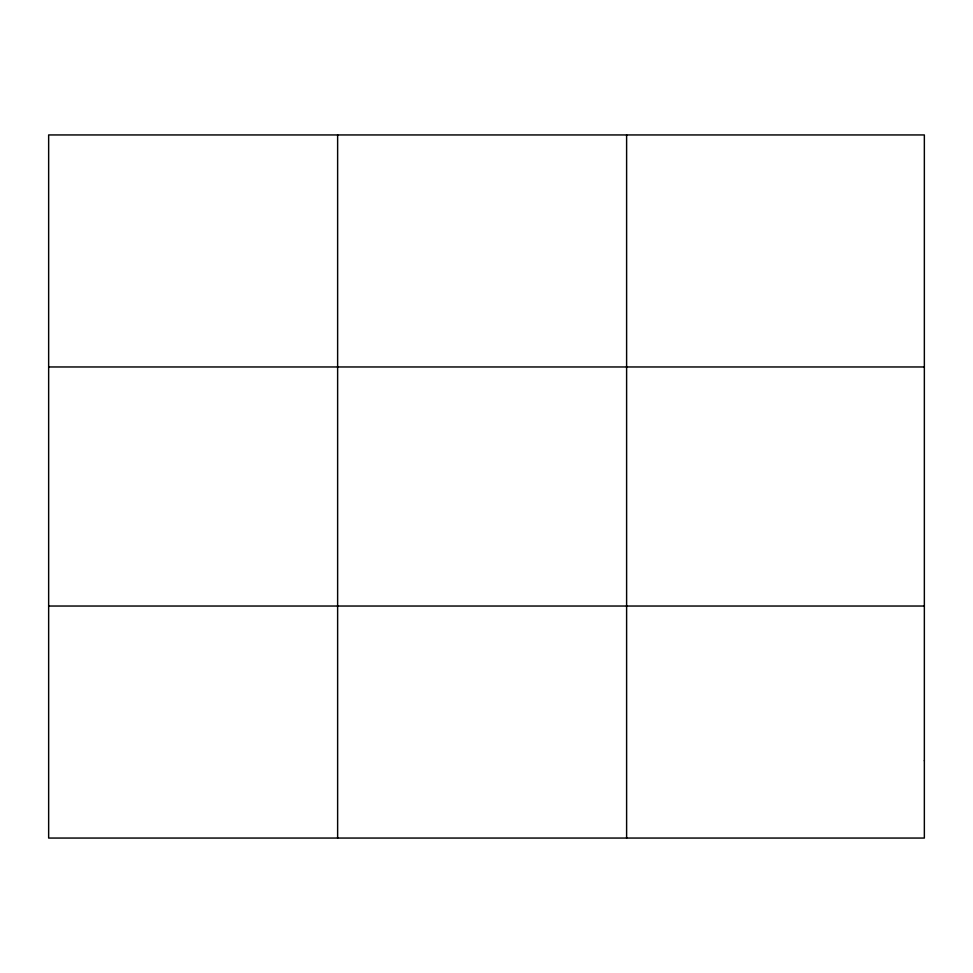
<?xml version="1.0" encoding="UTF-8"?>
<svg xmlns="http://www.w3.org/2000/svg" width="973" height="973" viewBox="0 0 973 973"><rect width="100%" height="100%" fill="white"/><g stroke="black" fill="none" stroke-linecap="round" stroke-linejoin="round"><path stroke-width="1.46" d="M337.631 838.057L337.631 134.943M626.612 838.057L626.612 134.943M48.65 366.967L924.35 366.967M48.65 606.033L924.35 606.033M924.35 760.716L924.35 838.057L48.65 838.057L48.65 134.943L924.35 134.943L924.35 760.716"/></g></svg>
